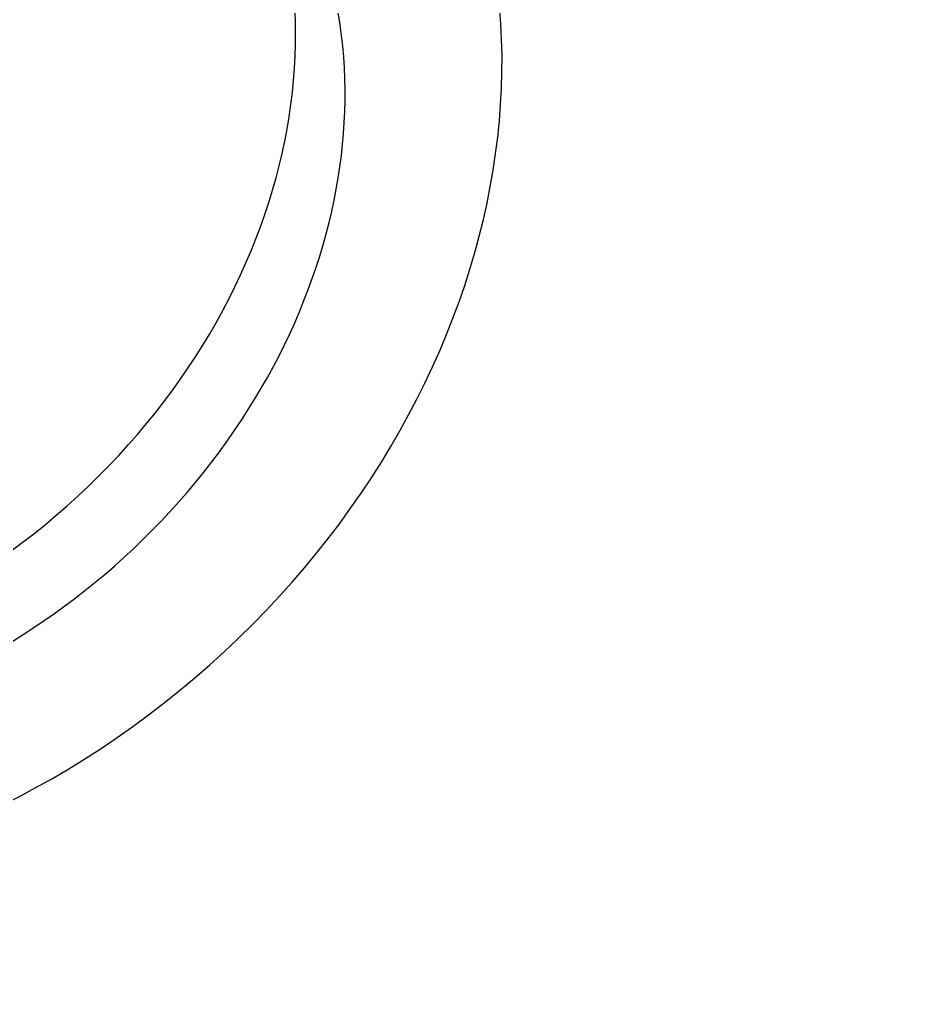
# Model space of a CAD drawing. Extents: x 741 to 1339, y 725 to 848.
# Drawn here: x 1106.46447 to 1106.47351, y 787.11082 to 787.12071 of the extents above; entities that cross this region are included whole.
import ezdxf

# ---------------------------------------------------------------- set-up
doc = ezdxf.new("R2010")
doc.units = 0
doc.header["$MEASUREMENT"] = 0
doc.linetypes.add('CONTINU', pattern=[0])
for name, color, linetype in [('Lay Out', 31, 'CONTINUOUS'), ('PAREDES', 7, 'CONTINUOUS'), ('PENA-008', 8, 'CONTINUOUS')]:
    doc.layers.add(name, color=color, linetype=linetype)

# ---------------------------------------------------------------- blocks, each defined once
blk = doc.blocks.new('A$C12870BC7')
at = {"layer": 'Lay Out', "linetype": 'CONTINU', "ltscale": 0.6}
for centre, radius, start, end in [((1.151145028190626, 3.019458048536237), 1.466147559632665, 260.8806133861786, 279.1194392848835), ((1.150884952043725, -152.0122262495063), 153.508512631862, 90.01741581812536, 90.08119482226273), ((1.150787663670144, -139.2092423055365), 140.7010131401963, 90.01890191929488, 90.0882692912573)]:
    blk.add_arc(centre, radius, start, end, dxfattribs=at)
for centre, major_axis, ratio, start_param, end_param in [((1.056020006567678, 1.471360478509197), (0.005999897284596, -1.330543627972596e-05), 0.8089340527852378, 6.283065795898438, 9.424657821655273), ((1.056021685005817, 1.472124869720048), (-0.005999897284596, 1.330543627972596e-05), 0.8089340527852378, 0.07875405997037888, 3.062925577163696), ((1.056020006567678, 1.471360478509197), (0.007699819354609102, -1.708955118496912e-05), 0.8089340707589203, 3.14150857925415, 6.283101081848145), ((1.056020006567678, 1.471360478509197), (0.005999897284596, -1.330543627972596e-05), 0.8089340527852378, 3.5699462890625, 6.283065795898438)]:
    blk.add_ellipse(centre, major_axis=major_axis, ratio=ratio, start_param=start_param, end_param=end_param, dxfattribs=at)
blk = doc.blocks.new('Layout')
at = {"layer": 'PENA-008', "color": 7, "ltscale": 0.2, "rotation": 40.58562502596172}
blk.add_blockref('A$C12870BC7', (1160.880169095587, 500.5578882438629), dxfattribs=at)

msp = doc.modelspace()

# ---------------------------------------------------------------- block references
at = {"layer": 'PAREDES', "color": 7, "lineweight": 0}
msp.add_blockref('Layout', (-54.26272107964405, 284.7565376754262), dxfattribs=at)

doc.saveas('drawing.dxf')
